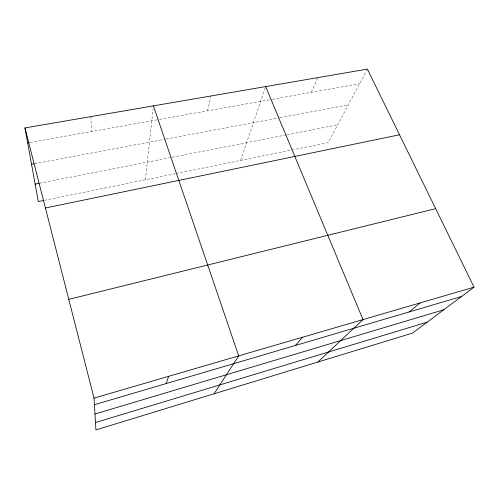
<?xml version="1.0" encoding="UTF-8"?>
<svg xmlns="http://www.w3.org/2000/svg" width="499" height="499" viewBox="0 0 499 499"><rect width="100%" height="100%" fill="white"/><g stroke="black" fill="none" stroke-linecap="round" stroke-linejoin="round"><path stroke-width="0.37" stroke-dasharray="2.5 1.87" d="M145.402 179.783L153.074 108.851M207.534 110.84L210.934 95.983M240.605 160.416L265.649 86.583M311.264 92.352L317.744 77.632M367.401 69.099L328.223 142.595L177.301 173.296M44.386 200.33L176.54 173.446M39.664 183.214L171.55 157.378M172.311 157.235L286.264 134.911M287.025 134.761L337.692 124.837M34.593 163.678L165.425 139.165M166.179 139.028L279.172 117.858M279.933 117.714L348.321 104.902M29.965 142.483L158.657 119.548M159.418 119.411L271.369 99.463M272.136 99.326L359.598 83.738M90.924 116.604L91.361 131.543"/><path stroke-width="0.75" d="M166.148 383.569L168.656 376.327M214.077 393.773L238.69 355.881L153.399 105.869M295.396 345.464L302.656 337.205M317.907 362.031L363.01 319.585L265.649 86.583M409.118 311.937L420.052 302.93M474.05 287.168L412.486 333.114L95.92 429.901L94.024 398.115L24.95 127.937L367.401 69.099L474.05 287.168L94.024 398.115M95.484 422.522L427.125 322.186M94.972 414.014L443.736 309.792M94.417 404.714L461.581 296.475M68.775 299.35L435.652 208.651M45.415 207.989L399.531 134.792M43.625 200.486L38.298 201.571L24.95 127.937M35.13 184.1L38.91 183.364M31.531 164.252L33.826 163.822M27.663 142.895L29.198 142.62"/></g></svg>
